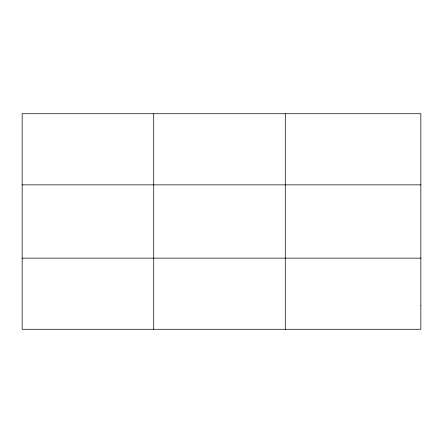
<?xml version="1.0" encoding="UTF-8"?>
<svg xmlns="http://www.w3.org/2000/svg" width="443" height="443" viewBox="0 0 443 443"><rect width="100%" height="100%" fill="white"/><g stroke="black" fill="none" stroke-linecap="round" stroke-linejoin="round"><path stroke-width="0.66" d="M153.721 113.729L153.721 329.271M285.292 113.729L285.292 329.271M22.15 184.858L420.85 184.858M22.15 258.142L420.85 258.142M420.85 305.559L420.85 329.271L22.15 329.271L22.15 113.729L420.85 113.729L420.85 305.559"/></g></svg>
